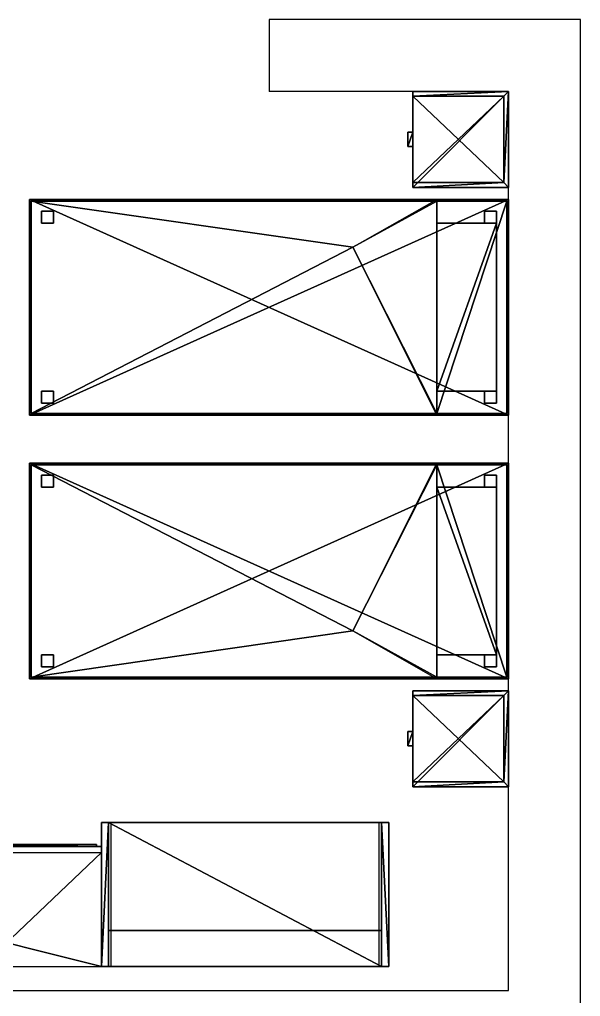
# Model space of a CAD drawing. Header units: metres. Extents: x -46 to 153, y -1 to 83.
# Drawn here: x 17.766 to 20.107, y 39.539 to 43.614 of the extents above; entities that cross this region are included whole.
import ezdxf

# ---------------------------------------------------------------- set-up
doc = ezdxf.new("R2010")
doc.units = ezdxf.units.M
doc.header["$LTSCALE"] = 0.018
for name, color, linetype in [('3DFLOOR', 3, 'Continuous'), ('3DFURNIT', 2, 'Continuous'), ('3DKITBATH', 3, 'Continuous'), ('FLOOR', 3, 'Continuous'), ('FURNITUR', 2, 'Continuous'), ('LAYER-ON', 4, 'Continuous')]:
    doc.layers.add(name, color=color, linetype=linetype)

# ---------------------------------------------------------------- blocks, each defined once
blk = doc.blocks.new('cwbe142')
at = {"layer": '3DFURNIT', "color": 238}
blk.add_3dface([(-0.0071, -0.3, 0.4), (-0.7, -0.65, 0.4), (-0.8929, -0.3, 0.4)], dxfattribs=at)
at = {"layer": 'FURNITUR'}
for p, q in [((-1.35, 0), (-0.95, 0)), ((-1.35, -0.4), (-1.35, 0)), ((-0.95, 0), (-0.95, -0.4)), ((-0.9, 0), (0, 0)), ((-0.9, -2), (-0.9, 0)), ((0, 0), (0, -2)), ((-0.8, -0.3), (-0.8, -0.05)), ((-0.8, -0.05), (-0.1, -0.05)), ((-0.1, -0.05), (-0.1, -0.3)), ((-0.9, -0.3), (0, -0.3)), ((-0.7, -0.65), (-0.9, -0.3)), ((0, -0.3), (-0.7, -0.65)), ((-0.95, -0.4), (-1.35, -0.4)), ((0, -2), (-0.9, -2))]:
    blk.add_line(p, q, dxfattribs=at)
at = {"layer": '3DFURNIT', "color": 233}
mesh = blk.add_polyface(dxfattribs=at)
corners = [(-0.95, 0, 0.37), (-0.95, 0, 0.4), (-1.35, 0, 0.37), (-1.35, 0, 0.4), (-0.95, -0.4, 0.4), (-1.35, -0.4, 0.37), (-0.95, -0.4, 0.37), (-1.35, -0.4, 0.4)]
mesh.append_faces([[corners[k] for k in face] for face in [(3, 1, 2, 2), (0, 2, 1, 1), (1, 4, 0, 0), (6, 0, 4, 4), (1, 3, 4, 4), (7, 4, 3, 3), (7, 3, 5, 5), (2, 5, 3, 3), (4, 7, 6, 6), (5, 6, 7, 7)]], dxfattribs={"vtx1": -1, "vtx2": -1, "color": 233})
mesh = blk.add_polyface(dxfattribs=at)
corners = [(-1.33, -0.02), (-1.33, -0.4), (-0.95, -0.4), (-1.35, -0.4), (-0.97, -0.4), (-0.97, -0.02), (-1.35, 0), (-0.95, 0), (-1.35, -0.4, 0.35), (-1.33, -0.4, 0.35), (-1.33, -0.02, 0.35), (-1.35, 0, 0.35), (-0.95, 0, 0.35), (-0.97, -0.4, 0.35), (-0.95, -0.4, 0.35), (-0.97, -0.02, 0.35)]
mesh.append_faces([[corners[k] for k in face] for face in [(10, 11, 9, 9), (12, 15, 14, 14)]], dxfattribs={"vtx0": -1, "vtx1": -1, "vtx2": -1, "color": 233})
mesh.append_faces([[corners[k] for k in face] for face in [(11, 10, 15, 15), (15, 12, 11, 11)]], dxfattribs={"vtx0": -1, "vtx2": -1, "vtx3": -1, "color": 233})
mesh.append_faces([[corners[k] for k in face] for face in [(8, 9, 11, 11), (13, 14, 15, 15)]], dxfattribs={"vtx1": -1, "vtx2": -1, "color": 233})
mesh.append_faces([[corners[k] for k in face] for face in [(1, 0, 10, 10), (10, 9, 1, 1), (2, 7, 12, 12), (12, 14, 2, 2), (0, 5, 15, 15), (15, 10, 0, 0), (3, 1, 9, 9), (9, 8, 3, 3), (4, 2, 14, 14), (14, 13, 4, 4), (6, 3, 8, 8), (8, 11, 6, 6), (5, 4, 13, 13), (13, 15, 5, 5), (7, 6, 11, 11), (11, 12, 7, 7)]], dxfattribs={"vtx2": -1, "vtx3": -1, "color": 233})
mesh = blk.add_polyface(dxfattribs=at)
corners = [(-1.33, -0.02, 0.07), (-0.97, -0.02, 0.07), (-1.33, -0.4, 0.07), (-0.97, -0.4, 0.07), (-1.33, -0.4, 0.05), (-0.97, -0.02, 0.05), (-0.97, -0.4, 0.05), (-1.33, -0.02, 0.05)]
mesh.append_faces([[corners[k] for k in face] for face in [(0, 2, 1, 1), (3, 1, 2, 2), (2, 4, 3, 3), (6, 3, 4, 4), (4, 7, 6, 6), (5, 6, 7, 7)]], dxfattribs={"vtx1": -1, "vtx2": -1, "color": 233})
mesh = blk.add_polyface(dxfattribs=at)
corners = [(-1.33, -0.02, 0.35), (-0.97, -0.02, 0.35), (-1.33, -0.4, 0.35), (-0.97, -0.4, 0.35), (-1.33, -0.4, 0.26), (-0.97, -0.02, 0.26), (-0.97, -0.4, 0.26), (-1.33, -0.02, 0.26)]
mesh.append_faces([[corners[k] for k in face] for face in [(0, 2, 1, 1), (3, 1, 2, 2), (2, 4, 3, 3), (6, 3, 4, 4), (4, 7, 6, 6), (5, 6, 7, 7)]], dxfattribs={"vtx1": -1, "vtx2": -1, "color": 233})
mesh = blk.add_polyface(dxfattribs=at)
corners = [(-0.9, -2, 0.15), (0, -2, 0.15), (0, -2, 0.33), (-0.9, -2, 0.33), (0, 0, 0.15), (-0.9, 0, 0.33), (-0.9, 0, 0.15), (0, 0, 0.33)]
mesh.append_faces([[corners[k] for k in face] for face in [(3, 0, 5, 5), (6, 5, 0, 0), (0, 1, 6, 6), (4, 6, 1, 1), (1, 2, 4, 4), (7, 4, 2, 2), (2, 3, 7, 7), (5, 7, 3, 3), (4, 7, 6, 6), (5, 6, 7, 7)]], dxfattribs={"vtx1": -1, "vtx2": -1, "color": 233})
mesh.append_faces([[corners[k] for k in face] for face in [(2, 1, 0, 0), (0, 3, 2, 2)]], dxfattribs={"vtx2": -1, "vtx3": -1, "color": 233})
at = {"layer": '3DFURNIT', "color": 239}
mesh = blk.add_polyface(dxfattribs=at)
corners = [(-0.8929, -0.0071, 0.33), (-0.8929, -0.3, 0.33), (-0.8929, -0.3, 0.4), (-0.8929, -0.0071, 0.4), (-0.0071, -0.3, 0.4), (-0.0071, -0.3, 0.33), (-0.0071, -0.0071, 0.4), (-0.0071, -0.0071, 0.33)]
mesh.append_faces([[corners[k] for k in face] for face in [(0, 2, 1, 1), (4, 3, 6, 6), (5, 6, 7, 7)]], dxfattribs={"vtx0": -1, "vtx2": -1, "color": 239})
mesh.append_faces([[corners[k] for k in face] for face in [(2, 3, 4, 4)]], dxfattribs={"vtx1": -1, "vtx2": -1, "color": 239})
mesh.append_faces([[corners[k] for k in face] for face in [(0, 7, 6, 6), (6, 3, 0, 0), (0, 3, 2, 2), (5, 4, 6, 6)]], dxfattribs={"vtx2": -1, "vtx3": -1, "color": 239})
at = {"layer": '3DFURNIT', "color": 233}
mesh = blk.add_polyface(dxfattribs=at)
corners = [(-0.05, -1.95, 0.15), (-0.05, -1.95), (-0.8, -1.95), (-0.8, -1.95, 0.15), (-0.8, -0.1, 0.15), (-0.8, -0.1), (-0.05, -0.1), (-0.05, -0.1, 0.15), (-0.1, -1.95, 0.15), (-0.1, -1.95), (-0.85, -1.95), (-0.85, -1.95, 0.15), (-0.85, -0.1, 0.15), (-0.85, -0.1), (-0.1, -0.1), (-0.1, -0.1, 0.15), (-0.05, -1.9), (-0.05, -1.9, 0.15), (-0.1, -1.9, 0.15), (-0.1, -1.9), (-0.85, -1.9), (-0.8, -1.9, 0.15), (-0.85, -1.9, 0.15), (-0.8, -1.9), (-0.8, -0.05), (-0.8, -0.05, 0.15), (-0.85, -0.05, 0.15), (-0.85, -0.05), (-0.1, -0.05), (-0.05, -0.05, 0.15), (-0.1, -0.05, 0.15), (-0.05, -0.05)]
mesh.append_faces([[corners[k] for k in face] for face in [(23, 2, 21, 21), (3, 21, 2, 2), (31, 6, 29, 29), (7, 29, 6, 6), (2, 10, 3, 3), (11, 3, 10, 10), (6, 14, 7, 7), (15, 7, 14, 14), (10, 20, 11, 11), (22, 11, 20, 20), (14, 28, 15, 15), (30, 15, 28, 28), (20, 23, 22, 22), (21, 22, 23, 23), (28, 31, 30, 30), (29, 30, 31, 31)]], dxfattribs={"vtx1": -1, "vtx2": -1, "color": 233})
mesh.append_faces([[corners[k] for k in face] for face in [(16, 1, 0, 0), (0, 17, 16, 16), (24, 5, 4, 4), (4, 25, 24, 24), (1, 9, 8, 8), (8, 0, 1, 1), (5, 13, 12, 12), (12, 4, 5, 5), (9, 19, 18, 18), (18, 8, 9, 9), (13, 27, 26, 26), (26, 12, 13, 13), (19, 16, 17, 17), (17, 18, 19, 19), (27, 24, 25, 25), (25, 26, 27, 27)]], dxfattribs={"vtx2": -1, "vtx3": -1, "color": 233})
at = {"layer": '3DFURNIT', "color": 238}
mesh = blk.add_polyface(dxfattribs=at)
corners = [(-0.1, -0.05, 0.4), (-0.1, -0.05, 0.45), (-0.1, -0.3, 0.45), (-0.1, -0.3, 0.4), (-0.8, -0.3, 0.45), (-0.8, -0.3, 0.4), (-0.8, -0.05, 0.4), (-0.8, -0.05, 0.45)]
mesh.append_faces([[corners[k] for k in face] for face in [(0, 1, 6, 6), (7, 6, 1, 1), (1, 2, 7, 7), (4, 7, 2, 2), (2, 1, 3, 3), (0, 3, 1, 1), (2, 3, 4, 4), (5, 4, 3, 3)]], dxfattribs={"vtx1": -1, "vtx2": -1, "color": 238})
mesh.append_faces([[corners[k] for k in face] for face in [(7, 4, 5, 5), (5, 6, 7, 7)]], dxfattribs={"vtx2": -1, "vtx3": -1, "color": 238})
at = {"layer": '3DFURNIT', "color": 175}
mesh = blk.add_polyface(dxfattribs=at)
corners = [(-0.8929, -0.3, 0.33), (-0.8929, -1.9929, 0.33), (-0.8929, -0.3, 0.4), (-0.8929, -1.9929, 0.4), (-0.7, -0.65, 0.4), (-0.0071, -1.9929, 0.4), (-0.0071, -1.9929, 0.33), (-0.0071, -0.3, 0.4), (-0.0071, -0.3, 0.33)]
mesh.append_faces([[corners[k] for k in face] for face in [(3, 4, 5, 5)]], dxfattribs={"vtx0": -1, "vtx1": -1, "vtx2": -1, "color": 175})
mesh.append_faces([[corners[k] for k in face] for face in [(0, 3, 1, 1), (6, 7, 8, 8)]], dxfattribs={"vtx0": -1, "vtx2": -1, "color": 175})
mesh.append_faces([[corners[k] for k in face] for face in [(2, 4, 3, 3)]], dxfattribs={"vtx1": -1, "vtx2": -1, "color": 175})
mesh.append_faces([[corners[k] for k in face] for face in [(6, 1, 3, 3), (3, 5, 6, 6), (0, 2, 3, 3), (4, 7, 5, 5), (6, 5, 7, 7)]], dxfattribs={"vtx2": -1, "vtx3": -1, "color": 175})
at = {"layer": '3DFURNIT', "color": 231}
mesh = blk.add_polyface(dxfattribs=at)
corners = [(-1.12, -0.4, 0.31), (-1.12, -0.4, 0.325), (-1.12, -0.42, 0.31), (-1.12, -0.42, 0.325), (-1.18, -0.42, 0.31), (-1.18, -0.42, 0.325), (-1.18, -0.4, 0.325), (-1.18, -0.4, 0.31)]
mesh.append_faces([[corners[k] for k in face] for face in [(6, 5, 3, 3), (3, 1, 6, 6), (2, 0, 1, 1), (1, 3, 2, 2), (4, 2, 3, 3), (3, 5, 4, 4), (7, 4, 5, 5), (5, 6, 7, 7)]], dxfattribs={"vtx2": -1, "vtx3": -1, "color": 231})
blk = doc.blocks.new('cwbe143')
at = {"layer": '3DFURNIT', "color": 238}
blk.add_3dface([(0.0071, -0.3, 0.4), (0.7, -0.65, 0.4), (0.8929, -0.3, 0.4)], dxfattribs=at)
at = {"layer": 'FURNITUR'}
for p, q in [((0.9, 0), (0, 0)), ((0, 0), (0, -2)), ((0.9, -2), (0.9, 0)), ((1.35, 0), (0.95, 0)), ((0.95, 0), (0.95, -0.4)), ((1.35, -0.4), (1.35, 0)), ((0.8, -0.05), (0.1, -0.05)), ((0.1, -0.05), (0.1, -0.3)), ((0.8, -0.3), (0.8, -0.05)), ((0.9, -0.3), (0, -0.3)), ((0, -0.3), (0.7, -0.65)), ((0.7, -0.65), (0.9, -0.3)), ((0.95, -0.4), (1.35, -0.4)), ((0, -2), (0.9, -2))]:
    blk.add_line(p, q, dxfattribs=at)
at = {"layer": '3DFURNIT', "color": 233}
mesh = blk.add_polyface(dxfattribs=at)
corners = [(1.35, 0, 0.37), (1.35, 0, 0.4), (0.95, 0, 0.37), (0.95, 0, 0.4), (1.35, -0.4, 0.4), (0.95, -0.4, 0.37), (1.35, -0.4, 0.37), (0.95, -0.4, 0.4)]
mesh.append_faces([[corners[k] for k in face] for face in [(3, 1, 2, 2), (0, 2, 1, 1), (1, 4, 0, 0), (6, 0, 4, 4), (1, 3, 4, 4), (7, 4, 3, 3), (7, 3, 5, 5), (2, 5, 3, 3), (4, 7, 6, 6), (5, 6, 7, 7)]], dxfattribs={"vtx1": -1, "vtx2": -1, "color": 233})
mesh = blk.add_polyface(dxfattribs=at)
corners = [(0.97, -0.02), (0.97, -0.4), (1.35, -0.4), (0.95, -0.4), (1.33, -0.4), (1.33, -0.02), (0.95, 0), (1.35, 0), (0.95, -0.4, 0.35), (0.97, -0.4, 0.35), (0.97, -0.02, 0.35), (0.95, 0, 0.35), (1.35, 0, 0.35), (1.33, -0.4, 0.35), (1.35, -0.4, 0.35), (1.33, -0.02, 0.35)]
mesh.append_faces([[corners[k] for k in face] for face in [(10, 11, 9, 9), (12, 15, 14, 14)]], dxfattribs={"vtx0": -1, "vtx1": -1, "vtx2": -1, "color": 233})
mesh.append_faces([[corners[k] for k in face] for face in [(11, 10, 15, 15), (15, 12, 11, 11)]], dxfattribs={"vtx0": -1, "vtx2": -1, "vtx3": -1, "color": 233})
mesh.append_faces([[corners[k] for k in face] for face in [(8, 9, 11, 11), (13, 14, 15, 15)]], dxfattribs={"vtx1": -1, "vtx2": -1, "color": 233})
mesh.append_faces([[corners[k] for k in face] for face in [(1, 0, 10, 10), (10, 9, 1, 1), (2, 7, 12, 12), (12, 14, 2, 2), (0, 5, 15, 15), (15, 10, 0, 0), (3, 1, 9, 9), (9, 8, 3, 3), (4, 2, 14, 14), (14, 13, 4, 4), (6, 3, 8, 8), (8, 11, 6, 6), (5, 4, 13, 13), (13, 15, 5, 5), (7, 6, 11, 11), (11, 12, 7, 7)]], dxfattribs={"vtx2": -1, "vtx3": -1, "color": 233})
mesh = blk.add_polyface(dxfattribs=at)
corners = [(0.9, -2, 0.15), (0, -2, 0.15), (0, -2, 0.33), (0.9, -2, 0.33), (0, 0, 0.15), (0.9, 0, 0.33), (0.9, 0, 0.15), (0, 0, 0.33)]
mesh.append_faces([[corners[k] for k in face] for face in [(3, 0, 5, 5), (6, 5, 0, 0), (0, 1, 6, 6), (4, 6, 1, 1), (1, 2, 4, 4), (7, 4, 2, 2), (2, 3, 7, 7), (5, 7, 3, 3), (4, 7, 6, 6), (5, 6, 7, 7)]], dxfattribs={"vtx1": -1, "vtx2": -1, "color": 233})
mesh.append_faces([[corners[k] for k in face] for face in [(2, 1, 0, 0), (0, 3, 2, 2)]], dxfattribs={"vtx2": -1, "vtx3": -1, "color": 233})
at = {"layer": '3DFURNIT', "color": 239}
mesh = blk.add_polyface(dxfattribs=at)
corners = [(0.8929, -0.0071, 0.33), (0.8929, -0.3, 0.33), (0.8929, -0.3, 0.4), (0.8929, -0.0071, 0.4), (0.0071, -0.3, 0.4), (0.0071, -0.3, 0.33), (0.0071, -0.0071, 0.4), (0.0071, -0.0071, 0.33)]
mesh.append_faces([[corners[k] for k in face] for face in [(0, 2, 1, 1), (4, 3, 6, 6), (5, 6, 7, 7)]], dxfattribs={"vtx0": -1, "vtx2": -1, "color": 239})
mesh.append_faces([[corners[k] for k in face] for face in [(2, 3, 4, 4)]], dxfattribs={"vtx1": -1, "vtx2": -1, "color": 239})
mesh.append_faces([[corners[k] for k in face] for face in [(0, 7, 6, 6), (6, 3, 0, 0), (0, 3, 2, 2), (5, 4, 6, 6)]], dxfattribs={"vtx2": -1, "vtx3": -1, "color": 239})
at = {"layer": '3DFURNIT', "color": 233}
mesh = blk.add_polyface(dxfattribs=at)
corners = [(0.97, -0.02, 0.07), (1.33, -0.02, 0.07), (0.97, -0.4, 0.07), (1.33, -0.4, 0.07), (0.97, -0.4, 0.05), (1.33, -0.02, 0.05), (1.33, -0.4, 0.05), (0.97, -0.02, 0.05)]
mesh.append_faces([[corners[k] for k in face] for face in [(0, 2, 1, 1), (3, 1, 2, 2), (2, 4, 3, 3), (6, 3, 4, 4), (4, 7, 6, 6), (5, 6, 7, 7)]], dxfattribs={"vtx1": -1, "vtx2": -1, "color": 233})
mesh = blk.add_polyface(dxfattribs=at)
corners = [(0.97, -0.02, 0.35), (1.33, -0.02, 0.35), (0.97, -0.4, 0.35), (1.33, -0.4, 0.35), (0.97, -0.4, 0.26), (1.33, -0.02, 0.26), (1.33, -0.4, 0.26), (0.97, -0.02, 0.26)]
mesh.append_faces([[corners[k] for k in face] for face in [(0, 2, 1, 1), (3, 1, 2, 2), (2, 4, 3, 3), (6, 3, 4, 4), (4, 7, 6, 6), (5, 6, 7, 7)]], dxfattribs={"vtx1": -1, "vtx2": -1, "color": 233})
mesh = blk.add_polyface(dxfattribs=at)
corners = [(0.05, -1.95, 0.15), (0.05, -1.95), (0.8, -1.95), (0.8, -1.95, 0.15), (0.8, -0.1, 0.15), (0.8, -0.1), (0.05, -0.1), (0.05, -0.1, 0.15), (0.1, -1.95, 0.15), (0.1, -1.95), (0.85, -1.95), (0.85, -1.95, 0.15), (0.85, -0.1, 0.15), (0.85, -0.1), (0.1, -0.1), (0.1, -0.1, 0.15), (0.05, -1.9), (0.05, -1.9, 0.15), (0.1, -1.9, 0.15), (0.1, -1.9), (0.85, -1.9), (0.8, -1.9, 0.15), (0.85, -1.9, 0.15), (0.8, -1.9), (0.8, -0.05), (0.8, -0.05, 0.15), (0.85, -0.05, 0.15), (0.85, -0.05), (0.1, -0.05), (0.05, -0.05, 0.15), (0.1, -0.05, 0.15), (0.05, -0.05)]
mesh.append_faces([[corners[k] for k in face] for face in [(23, 2, 21, 21), (3, 21, 2, 2), (31, 6, 29, 29), (7, 29, 6, 6), (2, 10, 3, 3), (11, 3, 10, 10), (6, 14, 7, 7), (15, 7, 14, 14), (10, 20, 11, 11), (22, 11, 20, 20), (14, 28, 15, 15), (30, 15, 28, 28), (20, 23, 22, 22), (21, 22, 23, 23), (28, 31, 30, 30), (29, 30, 31, 31)]], dxfattribs={"vtx1": -1, "vtx2": -1, "color": 233})
mesh.append_faces([[corners[k] for k in face] for face in [(16, 1, 0, 0), (0, 17, 16, 16), (24, 5, 4, 4), (4, 25, 24, 24), (1, 9, 8, 8), (8, 0, 1, 1), (5, 13, 12, 12), (12, 4, 5, 5), (9, 19, 18, 18), (18, 8, 9, 9), (13, 27, 26, 26), (26, 12, 13, 13), (19, 16, 17, 17), (17, 18, 19, 19), (27, 24, 25, 25), (25, 26, 27, 27)]], dxfattribs={"vtx2": -1, "vtx3": -1, "color": 233})
at = {"layer": '3DFURNIT', "color": 238}
mesh = blk.add_polyface(dxfattribs=at)
corners = [(0.1, -0.05, 0.4), (0.1, -0.05, 0.45), (0.1, -0.3, 0.45), (0.1, -0.3, 0.4), (0.8, -0.3, 0.45), (0.8, -0.3, 0.4), (0.8, -0.05, 0.4), (0.8, -0.05, 0.45)]
mesh.append_faces([[corners[k] for k in face] for face in [(0, 1, 6, 6), (7, 6, 1, 1), (1, 2, 7, 7), (4, 7, 2, 2), (2, 1, 3, 3), (0, 3, 1, 1), (2, 3, 4, 4), (5, 4, 3, 3)]], dxfattribs={"vtx1": -1, "vtx2": -1, "color": 238})
mesh.append_faces([[corners[k] for k in face] for face in [(7, 4, 5, 5), (5, 6, 7, 7)]], dxfattribs={"vtx2": -1, "vtx3": -1, "color": 238})
at = {"layer": '3DFURNIT', "color": 175}
mesh = blk.add_polyface(dxfattribs=at)
corners = [(0.8929, -0.3, 0.33), (0.8929, -1.9929, 0.33), (0.8929, -0.3, 0.4), (0.8929, -1.9929, 0.4), (0.7, -0.65, 0.4), (0.0071, -1.9929, 0.4), (0.0071, -1.9929, 0.33), (0.0071, -0.3, 0.4), (0.0071, -0.3, 0.33)]
mesh.append_faces([[corners[k] for k in face] for face in [(3, 4, 5, 5)]], dxfattribs={"vtx0": -1, "vtx1": -1, "vtx2": -1, "color": 175})
mesh.append_faces([[corners[k] for k in face] for face in [(0, 3, 1, 1), (6, 7, 8, 8)]], dxfattribs={"vtx0": -1, "vtx2": -1, "color": 175})
mesh.append_faces([[corners[k] for k in face] for face in [(2, 4, 3, 3)]], dxfattribs={"vtx1": -1, "vtx2": -1, "color": 175})
mesh.append_faces([[corners[k] for k in face] for face in [(6, 1, 3, 3), (3, 5, 6, 6), (0, 2, 3, 3), (4, 7, 5, 5), (6, 5, 7, 7)]], dxfattribs={"vtx2": -1, "vtx3": -1, "color": 175})
at = {"layer": '3DFURNIT', "color": 231}
mesh = blk.add_polyface(dxfattribs=at)
corners = [(1.18, -0.4, 0.31), (1.18, -0.4, 0.325), (1.18, -0.42, 0.31), (1.18, -0.42, 0.325), (1.12, -0.42, 0.31), (1.12, -0.42, 0.325), (1.12, -0.4, 0.325), (1.12, -0.4, 0.31)]
mesh.append_faces([[corners[k] for k in face] for face in [(6, 5, 3, 3), (3, 1, 6, 6), (2, 0, 1, 1), (1, 3, 2, 2), (4, 2, 3, 3), (3, 5, 4, 4), (7, 4, 5, 5), (5, 6, 7, 7)]], dxfattribs={"vtx2": -1, "vtx3": -1, "color": 231})
blk = doc.blocks.new('ART84')
at = {"layer": 'FLOOR'}
for p, q in [((0, 1), (1, 1)), ((0, 1), (0, 0)), ((1, 0), (1, 1)), ((0, 0), (0.25, 0.95)), ((0, 0.95), (1, 0.95)), ((0.25, 0), (0.5, 0.95)), ((0.25, 0.95), (0.25, 0)), ((0.5, 0), (0.75, 0.95)), ((0.5, 0.95), (0.5, 0)), ((0.75, 0), (1, 0.95)), ((0.75, 0.95), (0.75, 0)), ((0, 0), (1, 0))]:
    blk.add_line(p, q, dxfattribs=at)
at = {"layer": '3DFLOOR', "color": 239}
mesh = blk.add_polyface(dxfattribs=at)
corners = [(1, 0, 0), (1, 0, 1), (1, 1, 1), (1, 1), (0, 0, 1), (0, 1), (0, 0), (0, 1, 1)]
mesh.append_faces([[corners[k] for k in face] for face in [(1, 3, 2, 2)]], dxfattribs={"vtx0": -1, "vtx2": -1, "color": 239})
mesh.append_faces([[corners[k] for k in face] for face in [(4, 1, 7, 7), (2, 7, 1, 1), (4, 7, 6, 6), (5, 6, 7, 7)]], dxfattribs={"vtx1": -1, "vtx2": -1, "color": 239})
mesh.append_faces([[corners[k] for k in face] for face in [(1, 0, 3, 3), (3, 5, 7, 7), (7, 2, 3, 3)]], dxfattribs={"vtx2": -1, "vtx3": -1, "color": 239})
at = {"layer": '3DKITBATH', "color": 235}
mesh = blk.add_polyface(dxfattribs=at)
corners = [(0.245, 1, 0.775), (0.245, 1.0176, 0.775), (0.01, 1.0176, 0.775), (0.01, 1, 0.775), (0.245, 1.0176, 0.975), (0.01, 1.0176, 0.975), (0.01, 1, 0.975), (0.245, 1, 0.975)]
mesh.append_faces([[corners[k] for k in face] for face in [(5, 4, 2, 2), (1, 2, 4, 4), (1, 0, 2, 2), (3, 2, 0, 0), (4, 7, 1, 1), (0, 1, 7, 7)]], dxfattribs={"vtx1": -1, "vtx2": -1, "color": 235})
mesh.append_faces([[corners[k] for k in face] for face in [(6, 5, 2, 2), (2, 3, 6, 6), (7, 4, 5, 5), (5, 6, 7, 7)]], dxfattribs={"vtx2": -1, "vtx3": -1, "color": 235})
mesh = blk.add_polyface(dxfattribs=at)
corners = [(0.245, 1, 0.025), (0.245, 1.0176, 0.025), (0.01, 1.0176, 0.025), (0.01, 1, 0.025), (0.245, 1.0176, 0.75), (0.01, 1.0176, 0.75), (0.01, 1, 0.75), (0.245, 1, 0.75)]
mesh.append_faces([[corners[k] for k in face] for face in [(5, 4, 2, 2), (1, 2, 4, 4), (1, 0, 2, 2), (3, 2, 0, 0), (4, 7, 1, 1), (0, 1, 7, 7)]], dxfattribs={"vtx1": -1, "vtx2": -1, "color": 235})
mesh.append_faces([[corners[k] for k in face] for face in [(6, 5, 2, 2), (2, 3, 6, 6), (7, 4, 5, 5), (5, 6, 7, 7)]], dxfattribs={"vtx2": -1, "vtx3": -1, "color": 235})
mesh = blk.add_polyface(dxfattribs=at)
corners = [(0.49, 1, 0.775), (0.49, 1.0176, 0.775), (0.255, 1.0176, 0.775), (0.255, 1, 0.775), (0.49, 1.0176, 0.975), (0.255, 1.0176, 0.975), (0.255, 1, 0.975), (0.49, 1, 0.975)]
mesh.append_faces([[corners[k] for k in face] for face in [(5, 4, 2, 2), (1, 2, 4, 4), (1, 0, 2, 2), (3, 2, 0, 0), (4, 7, 1, 1), (0, 1, 7, 7)]], dxfattribs={"vtx1": -1, "vtx2": -1, "color": 235})
mesh.append_faces([[corners[k] for k in face] for face in [(6, 5, 2, 2), (2, 3, 6, 6), (7, 4, 5, 5), (5, 6, 7, 7)]], dxfattribs={"vtx2": -1, "vtx3": -1, "color": 235})
mesh = blk.add_polyface(dxfattribs=at)
corners = [(0.49, 1, 0.025), (0.49, 1.0176, 0.025), (0.255, 1.0176, 0.025), (0.255, 1, 0.025), (0.49, 1.0176, 0.75), (0.255, 1.0176, 0.75), (0.255, 1, 0.75), (0.49, 1, 0.75)]
mesh.append_faces([[corners[k] for k in face] for face in [(5, 4, 2, 2), (1, 2, 4, 4), (1, 0, 2, 2), (3, 2, 0, 0), (4, 7, 1, 1), (0, 1, 7, 7)]], dxfattribs={"vtx1": -1, "vtx2": -1, "color": 235})
mesh.append_faces([[corners[k] for k in face] for face in [(6, 5, 2, 2), (2, 3, 6, 6), (7, 4, 5, 5), (5, 6, 7, 7)]], dxfattribs={"vtx2": -1, "vtx3": -1, "color": 235})
mesh = blk.add_polyface(dxfattribs=at)
corners = [(0.745, 1, 0.025), (0.745, 1.0176, 0.025), (0.51, 1.0176, 0.025), (0.51, 1, 0.025), (0.745, 1.0176, 0.75), (0.51, 1.0176, 0.75), (0.51, 1, 0.75), (0.745, 1, 0.75)]
mesh.append_faces([[corners[k] for k in face] for face in [(5, 4, 2, 2), (1, 2, 4, 4), (1, 0, 2, 2), (3, 2, 0, 0), (4, 7, 1, 1), (0, 1, 7, 7)]], dxfattribs={"vtx1": -1, "vtx2": -1, "color": 235})
mesh.append_faces([[corners[k] for k in face] for face in [(6, 5, 2, 2), (2, 3, 6, 6), (7, 4, 5, 5), (5, 6, 7, 7)]], dxfattribs={"vtx2": -1, "vtx3": -1, "color": 235})
mesh = blk.add_polyface(dxfattribs=at)
corners = [(0.745, 1, 0.775), (0.745, 1.0176, 0.775), (0.51, 1.0176, 0.775), (0.51, 1, 0.775), (0.745, 1.0176, 0.975), (0.51, 1.0176, 0.975), (0.51, 1, 0.975), (0.745, 1, 0.975)]
mesh.append_faces([[corners[k] for k in face] for face in [(5, 4, 2, 2), (1, 2, 4, 4), (1, 0, 2, 2), (3, 2, 0, 0), (4, 7, 1, 1), (0, 1, 7, 7)]], dxfattribs={"vtx1": -1, "vtx2": -1, "color": 235})
mesh.append_faces([[corners[k] for k in face] for face in [(6, 5, 2, 2), (2, 3, 6, 6), (7, 4, 5, 5), (5, 6, 7, 7)]], dxfattribs={"vtx2": -1, "vtx3": -1, "color": 235})
mesh = blk.add_polyface(dxfattribs=at)
corners = [(0.99, 1, 0.025), (0.99, 1.0176, 0.025), (0.755, 1.0176, 0.025), (0.755, 1, 0.025), (0.99, 1.0176, 0.75), (0.755, 1.0176, 0.75), (0.755, 1, 0.75), (0.99, 1, 0.75)]
mesh.append_faces([[corners[k] for k in face] for face in [(5, 4, 2, 2), (1, 2, 4, 4), (1, 0, 2, 2), (3, 2, 0, 0), (4, 7, 1, 1), (0, 1, 7, 7)]], dxfattribs={"vtx1": -1, "vtx2": -1, "color": 235})
mesh.append_faces([[corners[k] for k in face] for face in [(6, 5, 2, 2), (2, 3, 6, 6), (7, 4, 5, 5), (5, 6, 7, 7)]], dxfattribs={"vtx2": -1, "vtx3": -1, "color": 235})
mesh = blk.add_polyface(dxfattribs=at)
corners = [(0.99, 1, 0.775), (0.99, 1.0176, 0.775), (0.755, 1.0176, 0.775), (0.755, 1, 0.775), (0.99, 1.0176, 0.975), (0.755, 1.0176, 0.975), (0.755, 1, 0.975), (0.99, 1, 0.975)]
mesh.append_faces([[corners[k] for k in face] for face in [(5, 4, 2, 2), (1, 2, 4, 4), (1, 0, 2, 2), (3, 2, 0, 0), (4, 7, 1, 1), (0, 1, 7, 7)]], dxfattribs={"vtx1": -1, "vtx2": -1, "color": 235})
mesh.append_faces([[corners[k] for k in face] for face in [(6, 5, 2, 2), (2, 3, 6, 6), (7, 4, 5, 5), (5, 6, 7, 7)]], dxfattribs={"vtx2": -1, "vtx3": -1, "color": 235})
blk = doc.blocks.new('cwof246')
at = {"layer": 'FURNITUR'}
for p, q in [((1.2, 0), (0, 0)), ((0, 0), (0, -0.6)), ((0.04, 0), (0.04, -0.6)), ((1.16, -0.6), (1.16, 0)), ((1.2, -0.6), (1.2, 0)), ((0, -0.6), (1.2, -0.6))]:
    blk.add_line(p, q, dxfattribs=at)
at = {"layer": '3DFURNIT', "color": 235}
mesh = blk.add_polyface(dxfattribs=at)
corners = [(0, 0), (1.17, 0), (0.03, 0), (1.2, 0), (0, -0.6), (0.03, -0.6), (1.17, -0.6), (1.2, -0.6), (0, -0.6, 0.75), (0.03, 0, 0.75), (0, 0, 0.75), (0.03, -0.6, 0.75), (1.2, -0.6, 0.75), (1.2, 0, 0.75), (1.17, 0, 0.75), (1.17, -0.6, 0.75)]
mesh.append_faces([[corners[k] for k in face] for face in [(8, 10, 4, 4), (0, 4, 10, 10), (1, 14, 3, 3), (13, 3, 14, 14), (11, 5, 9, 9), (2, 9, 5, 5), (11, 8, 5, 5), (4, 5, 8, 8), (8, 11, 10, 10), (9, 10, 11, 11)]], dxfattribs={"vtx1": -1, "vtx2": -1, "color": 235})
mesh.append_faces([[corners[k] for k in face] for face in [(6, 15, 14, 14), (14, 1, 6, 6), (9, 2, 0, 0), (0, 10, 9, 9), (13, 12, 7, 7), (7, 3, 13, 13), (12, 15, 6, 6), (6, 7, 12, 12), (15, 12, 13, 13), (13, 14, 15, 15)]], dxfattribs={"vtx2": -1, "vtx3": -1, "color": 235})
mesh = blk.add_polyface(dxfattribs=at)
corners = [(1.17, 0, 0.72), (0.03, 0, 0.72), (0.03, -0.15, 0.3), (1.17, -0.15, 0.72), (1.17, -0.15, 0.3), (0.03, -0.15, 0.72), (1.17, -0.6, 0.72), (0.03, -0.6, 0.72), (0.03, -0.6, 0.75), (1.17, -0.6, 0.75), (1.17, 0, 0.75), (0.03, 0, 0.75)]
mesh.append_faces([[corners[k] for k in face] for face in [(2, 5, 4, 4), (3, 4, 5, 5), (8, 7, 9, 9), (6, 9, 7, 7)]], dxfattribs={"vtx1": -1, "vtx2": -1, "color": 235})
mesh.append_faces([[corners[k] for k in face] for face in [(1, 11, 10, 10), (10, 0, 1, 1), (11, 8, 9, 9), (9, 10, 11, 11)]], dxfattribs={"vtx2": -1, "vtx3": -1, "color": 235})

msp = doc.modelspace()

# ---------------------------------------------------------------- linework, layer by layer
for p, q in [((20.1073, 43.6141), (18.8073, 43.6141)), ((18.8073, 43.6141), (18.8073, 43.3141)), ((20.1073, 37.6141), (20.1073, 43.6141)), ((19.8073, 43.3141), (18.8073, 43.3141)), ((19.8073, 39.5641), (19.8073, 43.3141)), ((16.1073, 39.5641), (19.8073, 39.5641))]:
    msp.add_line(p, q)

# ---------------------------------------------------------------- block references
at = {"layer": 'LAYER-ON'}
for name, p, rotation in [('cwbe142', (19.8073, 41.9641), 270), ('cwbe143', (19.8073, 41.7641), 270), ('cwof246', (19.3073, 39.6641, 0), 180)]:
    msp.add_blockref(name, p, dxfattribs=dict(at, rotation=rotation))
at = {"layer": 'LAYER-ON', "xscale": 2, "yscale": 0.5, "zscale": 2.5}
msp.add_blockref('ART84', (16.1073, 39.6641), dxfattribs=at)

doc.saveas('drawing.dxf')
